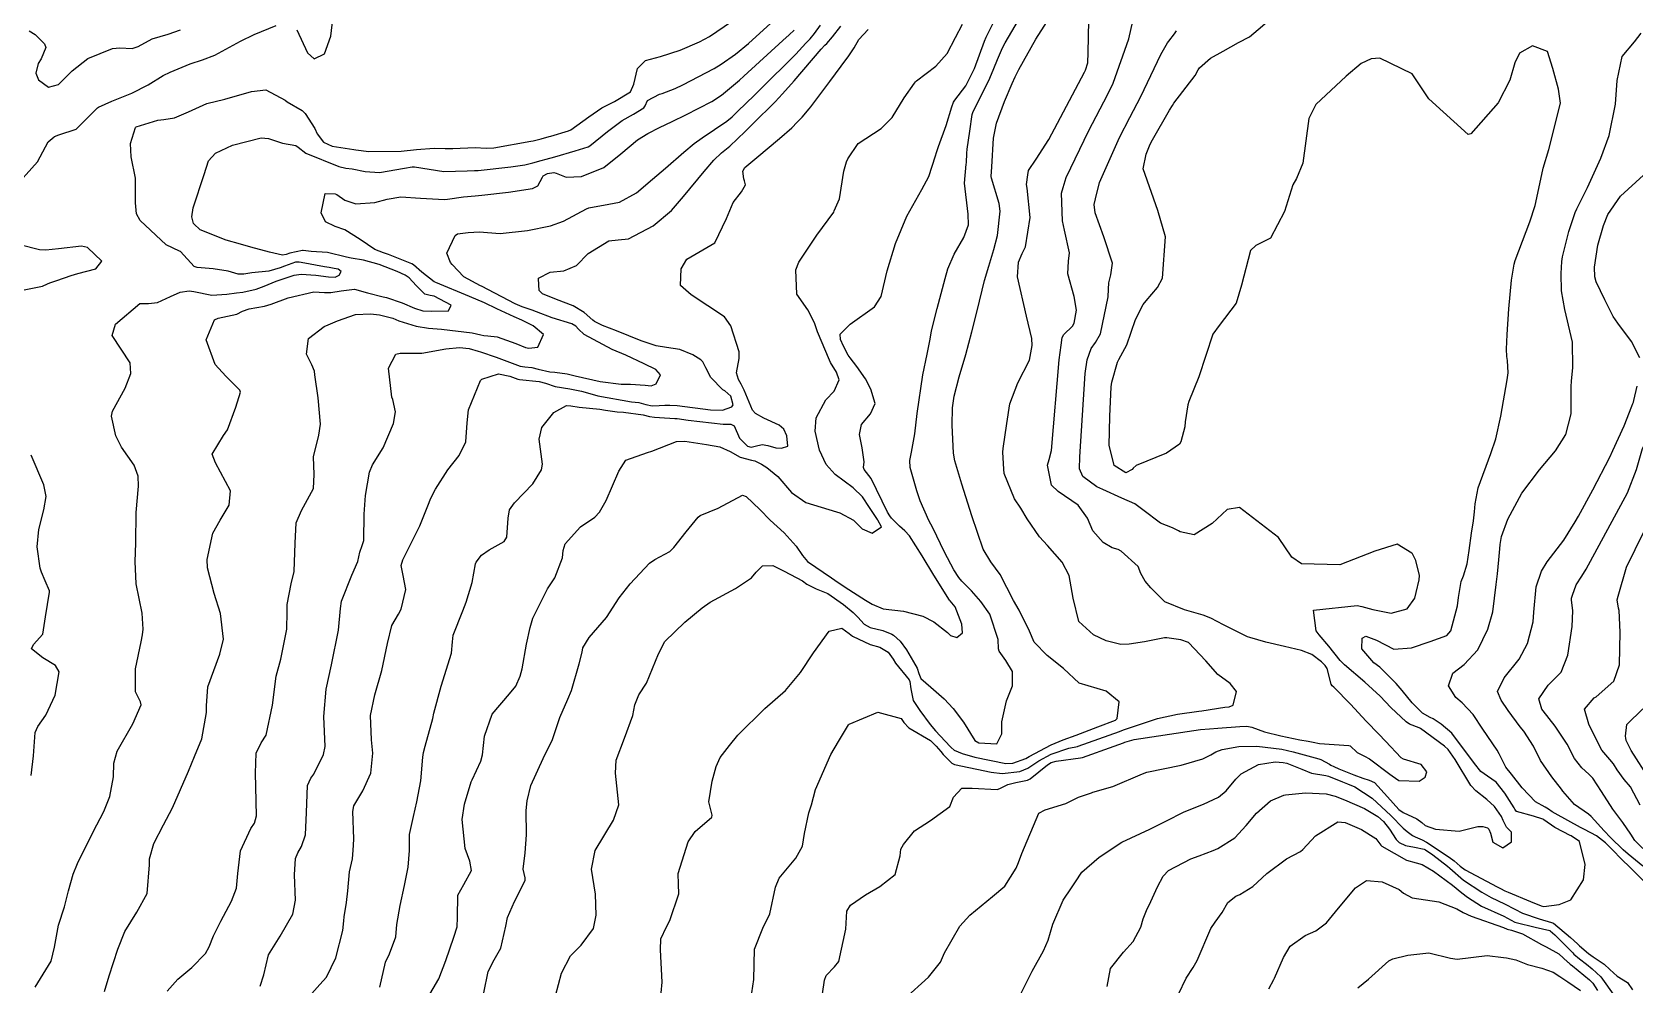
# Model space of a CAD drawing. Header units: feet. Extents: x 1313198 to 1317500, y 385000 to 389511.
# Drawn here: x 1316270.5 to 1316748.1, y 386686.8 to 386970.7 of the extents above; entities that cross this region are included whole.
import ezdxf

# ---------------------------------------------------------------- set-up
doc = ezdxf.new("R2010")
doc.units = ezdxf.units.FT
doc.layers.add('C-TOPO-MAJR', color=32, linetype='CONTINUOUS')

msp = doc.modelspace()

# ---------------------------------------------------------------- linework, layer by layer
at = {"layer": 'C-TOPO-MAJR'}
for points in [[(1316625.39, 386965.04), (1316630.01, 386967.63), (1316633.27, 386969.24), (1316640.39, 386975.38), (1316636.58, 386979.74), (1316634.89, 386981.22), (1316631.13, 386984.88), (1316628.38, 386986.49), (1316627.77, 386987.06), (1316624.46, 386992.42), (1316624.39, 386993.14)], [(1316426.47, 386683.56), (1316428.19, 386690.31), (1316430.87, 386695.47), (1316434.11, 386698.62), (1316437.77, 386703.57), (1316438.56, 386707.55), (1316438.32, 386713.82), (1316437.2, 386721.32), (1316438.25, 386726.87), (1316443.74, 386735.88), (1316445.27, 386740.49), (1316444.3, 386749.91), (1316444.52, 386753.79), (1316447.04, 386760.3), (1316449.44, 386767.11), (1316450.06, 386770.21), (1316451.24, 386773.2), (1316453.57, 386776.69), (1316457.15, 386785.42), (1316459.03, 386789.16), (1316465, 386794.84), (1316470.12, 386799.16), (1316472.53, 386800.86), (1316480.12, 386804.88), (1316484.8, 386808.05), (1316486.21, 386809.75), (1316488.08, 386811.65), (1316491.18, 386811.71), (1316494.54, 386810.12), (1316500.07, 386807.17), (1316501.37, 386806.19), (1316504.08, 386804.76), (1316507.56, 386803.44), (1316512.22, 386800.13), (1316515.12, 386797.71), (1316516.54, 386796.4), (1316518.39, 386794.28), (1316520.25, 386793.25), (1316523.93, 386792.41), (1316526.65, 386791.33), (1316527.11, 386791.04), (1316529.16, 386789.24), (1316531.08, 386786.61), (1316533.09, 386783.1), (1316534.16, 386781.2), (1316534.68, 386779.58), (1316535.27, 386778.09), (1316538.3, 386775.55), (1316542.27, 386771.99), (1316544.96, 386769.16), (1316547.98, 386765.11), (1316551.41, 386759.63), (1316552.63, 386758.88), (1316557.94, 386758.6), (1316559.4, 386761.64), (1316559.43, 386765.22), (1316560.8, 386771.47), (1316562.64, 386775.9), (1316562.64, 386780.19), (1316560.68, 386783.42), (1316558.63, 386786.27), (1316558.45, 386786.93), (1316558.33, 386789.74), (1316555.9, 386797.29), (1316553.19, 386801.03), (1316550.36, 386804.19), (1316547.49, 386807.12), (1316546.63, 386808.15), (1316545.15, 386810.44), (1316542.31, 386815.7), (1316538.91, 386822.99), (1316537.73, 386825.19), (1316535.13, 386831.07), (1316534.09, 386834.02), (1316532.08, 386840.98), (1316532.07, 386843.07), (1316532.51, 386845.53), (1316533.48, 386851), (1316534.24, 386857.04), (1316535.87, 386868.55), (1316537.22, 386874.7), (1316538.06, 386879.19), (1316538.48, 386881.68), (1316540.17, 386888.35), (1316542.54, 386897.3), (1316543.35, 386900.18), (1316545.28, 386904.52), (1316548.11, 386909.5), (1316549.48, 386913.23), (1316549.42, 386916.48), (1316548.3, 386925.69), (1316548.82, 386931.34), (1316548.87, 386931.79), (1316548.98, 386934.65), (1316549.07, 386935.77), (1316549.89, 386941.17), (1316550.58, 386946.1), (1316550.87, 386947.07), (1316553.61, 386952.33), (1316555.84, 386957.02), (1316557.03, 386959.82), (1316558.15, 386962.54), (1316559.65, 386966), (1316560.44, 386967.54), (1316567.66, 386979.86)], [(1316567.2, 386928.12), (1316567.37, 386929.47), (1316569.67, 386932.81), (1316573.49, 386938.67), (1316576, 386943.53), (1316584.1, 386958.79), (1316584.39, 386959.38), (1316585.04, 386961.58), (1316585.14, 386964.59), (1316585.37, 386974.02), (1316586.2, 386976.68), (1316587.56, 386979.55)], [(1316264.43, 386923.54), (1316272.04, 386932.06), (1316275.28, 386938.03), (1316277.03, 386939.52), (1316277.16, 386939.6), (1316278.42, 386940.12), (1316283.58, 386941.82), (1316287.27, 386945.43), (1316290, 386948.11), (1316290.3, 386948.29), (1316294.27, 386950.12), (1316300.23, 386952.48), (1316305.08, 386955.02), (1316309.57, 386957.74), (1316311.59, 386958.73), (1316317.57, 386961.26), (1316321.29, 386962.47), (1316324.92, 386963.82), (1316332.62, 386967.97), (1316336.61, 386970.01), (1316343.18, 386972.68)], [(1316271.36, 386686.08), (1316276.16, 386693.85), (1316277.12, 386697.99), (1316278.33, 386704.61), (1316280.16, 386710.09), (1316281.31, 386714.79), (1316282.71, 386719.76), (1316284.02, 386722.98), (1316288.71, 386732.43), (1316291.9, 386738.46), (1316293.66, 386742.89), (1316294.74, 386748.79), (1316294.85, 386752.85), (1316295.82, 386756.44), (1316300.48, 386764.54), (1316302.95, 386770.22), (1316302.77, 386771.17), (1316301.32, 386774.08), (1316301.26, 386780.92), (1316303.01, 386789.05), (1316303.36, 386791.09), (1316303.58, 386792.79), (1316303.25, 386797.6), (1316301.44, 386806.26), (1316301.23, 386812.91), (1316301.41, 386818.39), (1316301.48, 386827.53), (1316302.15, 386835.44), (1316302.12, 386838.35), (1316300.85, 386841.69), (1316297.14, 386846.99), (1316295.43, 386850.37), (1316294.17, 386856.24), (1316294.44, 386857.74), (1316298.17, 386864.65), (1316299.89, 386868.96), (1316299.73, 386872.12), (1316294.37, 386880.26), (1316295.35, 386883.63), (1316302.58, 386889.82), (1316305.18, 386889.87), (1316307.8, 386890.08), (1316311.69, 386891.88), (1316314.6, 386893.19), (1316317.31, 386893.64), (1316318.7, 386893.4), (1316324.06, 386892.33), (1316328.53, 386892.58), (1316331.4, 386892.97), (1316333.27, 386893.23), (1316337.28, 386894.11), (1316339.65, 386894.95), (1316343.23, 386896.44), (1316348.52, 386898.32), (1316350.66, 386898.6), (1316355.05, 386898.3), (1316358.78, 386897.73), (1316360.76, 386897.69), (1316362.02, 386898.25), (1316362.6, 386899.35), (1316361.69, 386900.09), (1316360.49, 386900.29), (1316358.96, 386900.57), (1316357.6, 386900.76), (1316350.65, 386902.05), (1316350.09, 386902.19), (1316348.96, 386902.14), (1316345.67, 386900.97), (1316344.41, 386900.47), (1316341.06, 386899.51), (1316335.96, 386898.99), (1316333.58, 386898.59), (1316331.87, 386898.58), (1316328.9, 386899.5), (1316324.41, 386900.19), (1316319.68, 386900.54), (1316318.75, 386900.9), (1316314.66, 386905.32), (1316314.44, 386905.47), (1316310.44, 386907.33), (1316302.65, 386914.58), (1316301.57, 386916.52), (1316301.33, 386919.87), (1316301.28, 386927.19), (1316300.04, 386933.58), (1316299.84, 386937.54), (1316301.29, 386942.28), (1316301.52, 386942.47), (1316307.9, 386944.41), (1316309.74, 386944.64), (1316312.94, 386945.13), (1316317.12, 386946.98), (1316322.52, 386949.4), (1316327.95, 386950.74), (1316335.81, 386953.01), (1316340.13, 386953.54), (1316345.89, 386950.38), (1316346.5, 386949.92), (1316350.93, 386947.3), (1316351.88, 386946.47), (1316354.76, 386941.99), (1316355.43, 386940.39), (1316357.27, 386937.91), (1316359.89, 386936.71), (1316366.33, 386935.67), (1316366.95, 386935.58), (1316370.84, 386935.14), (1316380.42, 386935.22), (1316385.04, 386935.74), (1316390.26, 386936.15), (1316393.53, 386936), (1316395.84, 386936.04), (1316402.47, 386936.34), (1316405.79, 386936.1), (1316408.06, 386936.17), (1316419.1, 386938.16), (1316419.82, 386938.33), (1316420.62, 386938.54), (1316422.12, 386938.91), (1316424.53, 386939.55), (1316425.09, 386939.7), (1316430.31, 386941.29), (1316430.96, 386941.56), (1316436.42, 386945.43), (1316440.25, 386948.15), (1316444.06, 386949.99), (1316448.78, 386952.88), (1316449.74, 386955.18), (1316450.9, 386959.88), (1316453.21, 386962.25), (1316457.73, 386963.45), (1316463.63, 386965.3), (1316469.36, 386967.75), (1316472.33, 386969.4), (1316478.91, 386973.87)], [(1316292.05, 386684.82), (1316293.42, 386689.45), (1316296.05, 386697.48), (1316298.06, 386702.68), (1316301.64, 386708.46), (1316304.75, 386714.03), (1316305.44, 386722.59), (1316305.44, 386724.4), (1316306.77, 386728.92), (1316309.64, 386734.44), (1316312.35, 386739.51), (1316317.12, 386750.5), (1316318.89, 386754.87), (1316321.02, 386760.08), (1316322.47, 386767.97), (1316322.41, 386769.99), (1316322.85, 386775.61), (1316326.44, 386785.31), (1316327.49, 386789.84), (1316326.58, 386797.41), (1316324.77, 386803.45), (1316322.79, 386811.08), (1316322.63, 386813.51), (1316324.36, 386821.43), (1316326.53, 386825.27), (1316329.24, 386829.7), (1316329.56, 386833.99), (1316325.16, 386842.36), (1316324.12, 386844.94), (1316327.52, 386850.5), (1316328.67, 386852.23), (1316331.2, 386858.93), (1316332.6, 386863.38), (1316332.41, 386864.01), (1316328.18, 386868.14), (1316325.03, 386871.65), (1316322.38, 386878.98), (1316324.81, 386885), (1316325.96, 386885.45), (1316331.52, 386886.7), (1316333.15, 386887.5), (1316335.19, 386888.26), (1316339.74, 386889.07), (1316341.68, 386889.6), (1316346.76, 386891.5), (1316354.44, 386893.33), (1316357.58, 386893.14), (1316359.46, 386893.06), (1316362.62, 386893.6), (1316366.53, 386894.14), (1316370.41, 386892.97), (1316375.05, 386891.78), (1316376.05, 386891.61), (1316380.77, 386890.05), (1316384.39, 386888.39), (1316386.89, 386887.69), (1316389.35, 386887.53), (1316394.6, 386887.62), (1316395.31, 386889.3), (1316390.24, 386892.06), (1316389.1, 386892.24), (1316387.46, 386892.58), (1316384.94, 386895.24), (1316382.84, 386897.47), (1316381.62, 386898.26), (1316379.26, 386899.36), (1316373.9, 386901.47), (1316369.24, 386902.7), (1316365.54, 386903.33), (1316364.18, 386903.63), (1316358.51, 386904.99), (1316353.59, 386905.3), (1316351.23, 386905.59), (1316351.02, 386905.6), (1316347.24, 386904.81), (1316346.18, 386904.45), (1316345.05, 386904.25), (1316341.18, 386905.16), (1316335.65, 386906.6), (1316332.56, 386907.49), (1316328.34, 386908.7), (1316320.59, 386911.81), (1316318.63, 386913.52), (1316318.57, 386913.62), (1316318.04, 386915.7), (1316318.49, 386918.31), (1316321.71, 386928.25), (1316323, 386932.36), (1316325.13, 386934.65), (1316330.16, 386936.97), (1316338.74, 386939.22), (1316340.92, 386939), (1316345.1, 386937.62), (1316349.03, 386936.92), (1316349.74, 386936.45), (1316352.04, 386934.61), (1316361.88, 386930.63), (1316363.98, 386930.19), (1316365.86, 386929.95), (1316369.73, 386929.2), (1316374, 386928.83), (1316381.44, 386930.12), (1316383.72, 386930.59), (1316384.44, 386930.59), (1316393.18, 386929.14), (1316400.07, 386929.34), (1316402.26, 386929.46), (1316403.41, 386929.49), (1316413.13, 386930.52), (1316417.35, 386931.18), (1316419.65, 386931.7), (1316422.18, 386932.45), (1316423.69, 386932.84), (1316426.26, 386933.51), (1316432.27, 386935.31), (1316436.2, 386936.54), (1316436.7, 386936.79), (1316441.96, 386941.06), (1316446.29, 386944.39), (1316449.73, 386946.27), (1316452.76, 386948.12), (1316453.11, 386948.71), (1316453.82, 386950.35), (1316457.45, 386952.2), (1316458.27, 386952.45), (1316462.06, 386953.91), (1316464.4, 386955.01), (1316473.72, 386959.84), (1316475.84, 386961.14), (1316480.05, 386964.1), (1316483.95, 386967.32), (1316490.6, 386973.37)], [(1316338.48, 386686.46), (1316339.48, 386689.78), (1316340.94, 386695.77), (1316344.35, 386701.33), (1316348.13, 386707.87), (1316348.97, 386712.03), (1316348.69, 386719.62), (1316348.93, 386724.41), (1316349.64, 386726.15), (1316350.75, 386727.98), (1316351.98, 386731.48), (1316352.22, 386738.12), (1316352.49, 386746.24), (1316353.57, 386748.36), (1316354.41, 386749.58), (1316357.28, 386755.45), (1316357.76, 386757.79), (1316357.44, 386766.73), (1316358.14, 386774.88), (1316359.73, 386782.13), (1316361.79, 386792.5), (1316362.33, 386798.94), (1316362.66, 386801.11), (1316365.74, 386808.91), (1316367.5, 386812.96), (1316368.1, 386815.78), (1316368.83, 386817.69), (1316369.31, 386819.23), (1316369.38, 386827.01), (1316369.82, 386832.63), (1316370.99, 386839.54), (1316371.95, 386841.73), (1316375.07, 386846.87), (1316378.12, 386854.03), (1316378.74, 386857.54), (1316377.93, 386861.18), (1316377.68, 386861.87), (1316376.69, 386870.55), (1316378.87, 386874.73), (1316380.18, 386875.06), (1316386.63, 386875.07), (1316393.76, 386876.28), (1316397.87, 386876.76), (1316400.72, 386876.43), (1316403.44, 386875.65), (1316404.09, 386875.45), (1316408.75, 386873.84), (1316415.88, 386871.19), (1316417.34, 386870.94), (1316419.36, 386870.74), (1316421.28, 386870.26), (1316424.78, 386869.51), (1316426.24, 386869.39), (1316429.95, 386868.85), (1316432.33, 386868.25), (1316439.76, 386866.55), (1316446.02, 386865.79), (1316448.75, 386865.82), (1316453.2, 386865.48), (1316454.96, 386865.31), (1316456.44, 386865.88), (1316457.75, 386868.61), (1316456.31, 386870.2), (1316452.85, 386871.89), (1316447.39, 386874.4), (1316443.33, 386876.1), (1316435.03, 386880.57), (1316433.29, 386882.23), (1316432.46, 386883.09), (1316431.27, 386883.75), (1316425.48, 386885.57), (1316420.8, 386887.37), (1316419.47, 386887.86), (1316416.48, 386888.85), (1316414.46, 386889.73), (1316404.35, 386895.01), (1316404.12, 386895.11), (1316399.11, 386897.77), (1316395.61, 386901.41), (1316395.16, 386902.01), (1316394.08, 386904.81), (1316396.51, 386910.12), (1316397.24, 386910.57), (1316400.37, 386910.99), (1316403.79, 386911.18), (1316406.17, 386910.99), (1316409.95, 386910.73), (1316418.11, 386911.54), (1316424.9, 386912.94), (1316428.81, 386914.39), (1316435.67, 386918.07), (1316436.39, 386918.34), (1316442.37, 386919.4), (1316445.52, 386920.05), (1316450.58, 386922.83), (1316455.32, 386926.9), (1316459.23, 386930.15), (1316464.67, 386934.88), (1316467.75, 386937.46), (1316470.18, 386939.24), (1316477.48, 386944.12), (1316479.07, 386945.43), (1316480.69, 386947.03), (1316485.74, 386951.88), (1316486.56, 386952.72), (1316487.33, 386953.51), (1316498.02, 386964.11), (1316501.07, 386967.37), (1316502.31, 386968.72), (1316503.62, 386970.28), (1316505.44, 386972.8)], [(1316349.41, 386971.37), (1316352.58, 386964.51), (1316354.56, 386962.69), (1316357.61, 386964.26), (1316359.51, 386969.44), (1316360.39, 386977.11)], [(1316405.05, 386684.39), (1316406.41, 386690.83), (1316408.2, 386694.21), (1316410.12, 386697.78), (1316411.64, 386704.29), (1316412.17, 386706.92), (1316414.24, 386711.6), (1316415.98, 386715.1), (1316417.37, 386718.02), (1316417.38, 386718.73), (1316416.76, 386721.26), (1316417.37, 386726.15), (1316417.77, 386731.54), (1316417.71, 386738.78), (1316417.99, 386741.66), (1316419.1, 386746.19), (1316422.81, 386754.25), (1316425.53, 386759.9), (1316427.78, 386766.48), (1316430.08, 386771.89), (1316431.25, 386774.52), (1316433.52, 386782.47), (1316434.35, 386785.96), (1316434.62, 386787.21), (1316436.44, 386790.35), (1316441.67, 386796.29), (1316445.42, 386802.1), (1316448.73, 386806.28), (1316454.48, 386812.47), (1316456.02, 386813.57), (1316460.46, 386815.91), (1316461.67, 386817.15), (1316465.33, 386821.84), (1316468.97, 386826.17), (1316469.58, 386826.61), (1316474.9, 386828.86), (1316482.17, 386832.69), (1316483.29, 386832.34), (1316487.29, 386828.43), (1316490.44, 386825.24), (1316494.58, 386821.49), (1316498.2, 386817.55), (1316500.03, 386814.74), (1316501.54, 386812.92), (1316508.73, 386808.06), (1316509.7, 386807.43), (1316512.73, 386805.33), (1316518.82, 386801.46), (1316520.82, 386800.2), (1316524.03, 386798.85), (1316530.13, 386798.15), (1316535.89, 386796.7), (1316539.17, 386794.99), (1316543.21, 386791.79), (1316544.15, 386790.95), (1316546.04, 386790.27), (1316547.67, 386791.73), (1316547.53, 386794.31), (1316545.49, 386799.49), (1316544.05, 386801.24), (1316543.86, 386801.47), (1316539.14, 386808.89), (1316535.67, 386814.64), (1316531.94, 386820.64), (1316530.53, 386822.11), (1316528.9, 386823.49), (1316526.57, 386825.89), (1316526.09, 386826.51), (1316525.4, 386827.69), (1316520.47, 386837.7), (1316518.46, 386840.32), (1316518.17, 386840.93), (1316518.37, 386842.67), (1316517.84, 386846.81), (1316516.98, 386850.79), (1316517.62, 386853.75), (1316520.35, 386856.93), (1316521.68, 386860.03), (1316520.42, 386864.34), (1316518.79, 386867.39), (1316516.21, 386871.06), (1316514.2, 386873.61), (1316513.64, 386874.47), (1316512.27, 386877.08), (1316511.4, 386879.15), (1316511.31, 386880.74), (1316514.2, 386883.68), (1316521.49, 386888.82), (1316523.51, 386891.96), (1316525.27, 386899.53), (1316527.79, 386907.75), (1316531.14, 386915.81), (1316535.56, 386923.84), (1316537.72, 386927.7), (1316539.68, 386933.83), (1316539.93, 386934.83), (1316540.56, 386936.65), (1316542.89, 386942.87), (1316544.53, 386948.4), (1316545.01, 386949.79), (1316545.4, 386950.38), (1316548.69, 386954.65), (1316550.91, 386959.02), (1316551.26, 386959.89), (1316554.3, 386968.01), (1316554.81, 386969.21), (1316557.14, 386973.92)], [(1316430.78, 386900.33), (1316432.74, 386901.18), (1316436.18, 386904.68), (1316442.29, 386908.48), (1316445.15, 386908.81), (1316448.17, 386909.14), (1316455.5, 386912.94), (1316461.01, 386917.56), (1316464.63, 386921.7), (1316470.7, 386929.15), (1316473.61, 386932.55), (1316475.9, 386934.75), (1316478.34, 386936.76), (1316482.99, 386941.07), (1316487.72, 386945.82), (1316489.39, 386947.45), (1316491.85, 386949.95), (1316494.1, 386952.34), (1316497.58, 386956.19), (1316505.58, 386965.6), (1316506.73, 386966.78), (1316507.25, 386967.28), (1316508.98, 386969.24), (1316511.48, 386972.42)], [(1316457.88, 386684.47), (1316458.19, 386687.58), (1316457.7, 386697.2), (1316457.86, 386700.54), (1316459.47, 386704.14), (1316460.47, 386706.02), (1316463.15, 386713.89), (1316463.11, 386716.81), (1316463.02, 386719.95), (1316465.95, 386729.38), (1316468.07, 386732.47), (1316472.99, 386736.75), (1316473.11, 386737.4), (1316472.11, 386741.36), (1316473.1, 386747.5), (1316474.36, 386751.85), (1316475.49, 386754.55), (1316478.32, 386758.16), (1316480.81, 386761.2), (1316488.77, 386769.14), (1316494.98, 386774.48), (1316499.42, 386779.85), (1316503.3, 386785.75), (1316508.03, 386792.15), (1316511.72, 386793.12), (1316513.9, 386791.51), (1316514.93, 386790.68), (1316520.2, 386788.24), (1316523.12, 386787.39), (1316525.57, 386785.92), (1316527.02, 386783.85), (1316527.79, 386782.7), (1316531.83, 386777.65), (1316532.02, 386777.15), (1316532.29, 386774.98), (1316533.05, 386771.55), (1316534.96, 386768.59), (1316538.09, 386764.42), (1316539.68, 386762.45), (1316544.08, 386757.81), (1316544.33, 386757.54), (1316545.21, 386756.77), (1316547.62, 386755.69), (1316551.35, 386754.68), (1316560.59, 386752.79), (1316562.68, 386752.9), (1316566.55, 386754.26), (1316567.61, 386754.82), (1316574.18, 386758.34), (1316577.72, 386759.77), (1316581.58, 386761.16), (1316588.02, 386763.65), (1316593.34, 386765.65), (1316593.77, 386766.14), (1316594.37, 386771.14), (1316590.54, 386774.36), (1316582.48, 386776.65), (1316577.86, 386781.04), (1316572.99, 386784.94), (1316569.12, 386788.87), (1316567.69, 386792.2), (1316564.58, 386798.42), (1316562.88, 386801.34), (1316558.91, 386809.1), (1316556.17, 386812.88), (1316553.91, 386816.63), (1316550.53, 386826.53), (1316547.47, 386836.01), (1316545.43, 386842.92), (1316545.06, 386845.2), (1316544.64, 386853.58), (1316544.74, 386858.75), (1316545.21, 386862.26), (1316546.7, 386867.93), (1316548.75, 386874.68), (1316550.47, 386881.35), (1316551.98, 386887.2), (1316553.58, 386893.85), (1316554.32, 386896.68), (1316555.61, 386901), (1316557.07, 386905.96), (1316558.12, 386910.13), (1316558.98, 386917.31), (1316558.63, 386919.67), (1316556.35, 386927.14), (1316556.3, 386927.64), (1316556.43, 386930.54), (1316556.96, 386939.14), (1316557.84, 386943.6), (1316560.28, 386950.03), (1316562.47, 386955.36), (1316563.37, 386957.36), (1316564.5, 386959.52), (1316569.56, 386968.55), (1316574.49, 386976.36)], [(1316509.48, 386917.4), (1316511.09, 386921), (1316512.37, 386929.28), (1316513.19, 386932.04), (1316513.56, 386932.95), (1316516.67, 386937.46), (1316523.48, 386941.95), (1316526.77, 386945.21), (1316530.32, 386951.13), (1316533.42, 386955.47), (1316533.7, 386955.86), (1316533.97, 386956.15), (1316539.77, 386960.57), (1316543.1, 386964.3), (1316545.67, 386969.08), (1316547.73, 386973.06)], [(1316577.69, 386924.41), (1316578.56, 386927.42), (1316585.34, 386941.42), (1316590.88, 386952.02), (1316592.59, 386955.46), (1316597.31, 386968.7), (1316598.49, 386973.95), (1316599.02, 386975.49)], [(1316269.57, 386971.07), (1316271.36, 386970.03), (1316274.18, 386967.25), (1316274.53, 386966.12), (1316273.18, 386962.76), (1316272.29, 386961.31), (1316271.56, 386958.5), (1316272.34, 386956.44), (1316275.37, 386954.31), (1316278.32, 386955.05), (1316282.4, 386959.18), (1316287.12, 386962.8), (1316294.41, 386965.78), (1316296.64, 386965.97), (1316300.27, 386965.81), (1316302.06, 386966.39), (1316306.29, 386968.65), (1316311.06, 386970.12), (1316314.73, 386971.34)], [(1316310.73, 386684.96), (1316313.9, 386688.45), (1316318.05, 386691.95), (1316322.15, 386696.19), (1316323.2, 386698.14), (1316324.51, 386701.36), (1316326.7, 386705.73), (1316329.87, 386711.73), (1316331.39, 386715.63), (1316331.8, 386719.96), (1316332.6, 386726.71), (1316335.62, 386733.35), (1316336.73, 386735.03), (1316337.34, 386737.15), (1316337.19, 386745.8), (1316337.03, 386749.83), (1316337.2, 386755.8), (1316338.71, 386758.89), (1316340.25, 386761.17), (1316342.11, 386770.18), (1316343.23, 386778.83), (1316344.57, 386783.86), (1316346.4, 386792.76), (1316346.5, 386797.99), (1316346.49, 386800.16), (1316347.68, 386806.34), (1316348.54, 386810.01), (1316348.88, 386818.45), (1316349.17, 386824.51), (1316350.74, 386828.18), (1316354.35, 386834.69), (1316354.51, 386838.83), (1316354.28, 386844.11), (1316355.95, 386850.56), (1316356.46, 386853.9), (1316355.68, 386861.74), (1316354.74, 386868.6), (1316354.58, 386869.65), (1316353.84, 386871.59), (1316352.21, 386874.69), (1316352.88, 386879.44), (1316357.52, 386883.01), (1316358.67, 386883.49), (1316361.52, 386884.68), (1316366.85, 386886.55), (1316371.34, 386886.79), (1316373.98, 386886.49), (1316377.99, 386885.42), (1316379.74, 386884.7), (1316384.94, 386883.09), (1316388.56, 386882.49), (1316392.47, 386882.22), (1316401.59, 386881.13), (1316404.22, 386880.49), (1316405.05, 386880.29), (1316406.28, 386880.18), (1316409.05, 386879.93), (1316414.58, 386877.94), (1316417.52, 386876.7), (1316418.5, 386876.47), (1316421.15, 386876.83), (1316422.89, 386880.55), (1316419.8, 386883.22), (1316416.41, 386884.83), (1316414.08, 386885.84), (1316408.92, 386888.2), (1316405.3, 386890.03), (1316404.62, 386890.33), (1316399.62, 386892.43), (1316392.02, 386895.6), (1316390.81, 386896.05), (1316390.25, 386896.33), (1316386.65, 386899.14), (1316384.08, 386901.38), (1316383.66, 386901.64), (1316376.65, 386904.42), (1316375.17, 386904.91), (1316372.6, 386905.89), (1316368.28, 386908.93), (1316363.65, 386911.82), (1316360.8, 386912.82), (1316357.88, 386914.13), (1316356.57, 386916.84), (1316357.85, 386922.57), (1316360.78, 386922.51), (1316361.31, 386922.26), (1316363.68, 386920.59), (1316366.94, 386919.52), (1316372.57, 386919.92), (1316376.3, 386920.92), (1316380.38, 386921.58), (1316386.17, 386921.25), (1316393.34, 386920.81), (1316394.3, 386920.87), (1316398.98, 386921.59), (1316402.47, 386921.96), (1316404.48, 386922.09), (1316412.4, 386923), (1316419.59, 386924.09), (1316421.15, 386924.91), (1316422.54, 386927.52), (1316422.79, 386927.91), (1316424.02, 386928.54), (1316425.93, 386928.83), (1316426.65, 386928.66), (1316429.62, 386927.46), (1316434.15, 386927.67), (1316440.85, 386930.39), (1316445.88, 386934.39), (1316450.86, 386938.64), (1316453.91, 386940.53), (1316457.38, 386942.24), (1316461.17, 386944.04), (1316465.26, 386946.01), (1316472.98, 386950.02), (1316475.89, 386951.95), (1316481.3, 386956.38), (1316482.59, 386957.52), (1316494.15, 386968.15), (1316496.08, 386969.88), (1316497.54, 386971.27)], [(1316374.05, 386686.07), (1316375.79, 386693.55), (1316376.96, 386696), (1316378.87, 386701.12), (1316379.19, 386704.81), (1316380.16, 386710.44), (1316381.45, 386716.38), (1316382.56, 386721.86), (1316382.89, 386726.81), (1316382.9, 386731.59), (1316384.1, 386736.92), (1316385.13, 386741.31), (1316386.29, 386747.56), (1316386.91, 386754.69), (1316387.08, 386756.04), (1316387.62, 386757.91), (1316389.87, 386766.12), (1316390.21, 386767.71), (1316392.39, 386775.78), (1316395.42, 386785.6), (1316395.71, 386788.99), (1316395.96, 386791.03), (1316398.84, 386798.3), (1316399.78, 386800.79), (1316401.62, 386806.72), (1316402.58, 386812.28), (1316402.75, 386812.74), (1316404.43, 386814.86), (1316406.66, 386816.41), (1316411.11, 386818.92), (1316411.98, 386820.25), (1316412.38, 386825.9), (1316412.7, 386828.31), (1316414.26, 386830.47), (1316419.73, 386836.11), (1316422.31, 386840.23), (1316422.61, 386841.91), (1316421.54, 386849.39), (1316422.32, 386852.87), (1316425.99, 386857.3), (1316429.72, 386859.48), (1316430.96, 386859.33), (1316433.5, 386858.91), (1316439.61, 386858.39), (1316441.29, 386858.08), (1316444.83, 386857.56), (1316446.66, 386857.45), (1316452.53, 386856.66), (1316454.47, 386856.16), (1316455.91, 386855.94), (1316457.38, 386855.88), (1316462, 386855.61), (1316462.72, 386855.54), (1316465.96, 386855.07), (1316476.39, 386853.83), (1316478.7, 386853.9), (1316479.71, 386853.38), (1316481.3, 386849.73), (1316483.69, 386847.33), (1316484.74, 386847.05), (1316485.96, 386847.35), (1316488.01, 386847.84), (1316489.68, 386847.5), (1316492.07, 386846.85), (1316493.82, 386846.68), (1316495.66, 386847.27), (1316495.35, 386850.44), (1316494.47, 386852.35), (1316493.12, 386853.56), (1316488.51, 386855.65), (1316486, 386857.01), (1316485.15, 386858.07), (1316482.61, 386864), (1316481.73, 386865.76), (1316480.93, 386867.15), (1316480.41, 386869.21), (1316481.18, 386873.41), (1316481.16, 386875.43), (1316478.73, 386883.19), (1316476.8, 386885.86), (1316466.83, 386892.41), (1316463.68, 386895.24), (1316463.86, 386900.14), (1316465.58, 386903.02), (1316473.88, 386907.93), (1316477.4, 386915.12), (1316479.4, 386919.91), (1316481.83, 386923.15), (1316483.06, 386925.2), (1316482.78, 386926.35), (1316482.57, 386926.93), (1316482.31, 386929.28), (1316482.88, 386930.4), (1316486.45, 386933.31), (1316493.17, 386938.96), (1316496.83, 386942.22), (1316498.48, 386943.89), (1316499.92, 386945.4), (1316502.07, 386947.82), (1316502.53, 386948.44), (1316508.15, 386956.01), (1316513.28, 386962.88), (1316513.66, 386963.37), (1316515.4, 386966.06), (1316516.8, 386968.45), (1316519.63, 386971.47)], [(1316587.35, 386920.98), (1316588.56, 386925.87), (1316594.51, 386939.34), (1316597.63, 386945.28), (1316600.84, 386951.5), (1316606.77, 386964.04), (1316608.84, 386967.48), (1316609.23, 386968.03), (1316610.87, 386970.21), (1316611.48, 386971.08)], [(1316753.1, 386715.28), (1316746.07, 386722.39), (1316744.73, 386723.69), (1316740.82, 386727.67), (1316739.3, 386729.13), (1316736.6, 386731.22), (1316733.03, 386733.12), (1316731.91, 386733.65), (1316724.34, 386737.87), (1316723.44, 386738.39), (1316722.3, 386739.13), (1316721.3, 386739.71), (1316718.49, 386741.34), (1316714.53, 386745.52), (1316711.34, 386749.54), (1316709.66, 386751.63), (1316707.62, 386755.63), (1316707.06, 386756.73), (1316702.78, 386763.01), (1316699.86, 386767.32), (1316696.61, 386770.81), (1316694.75, 386772.41), (1316692.54, 386775.94), (1316693.87, 386779.63), (1316697.16, 386782.24), (1316701.23, 386786.6), (1316704.26, 386792.83), (1316705.76, 386797.94), (1316706.76, 386806.1), (1316707.09, 386809.3), (1316707.51, 386813.43), (1316707.8, 386816.68), (1316707.93, 386817.97), (1316708.34, 386820.39), (1316710.22, 386825.6), (1316714.37, 386833.36), (1316719.68, 386840.23), (1316724.46, 386845.96), (1316727.54, 386850.83), (1316729.08, 386856.99), (1316729.06, 386865.13), (1316729.17, 386866.72), (1316729.59, 386870.76), (1316729.44, 386878.3), (1316729.13, 386880.02), (1316727.24, 386888.05), (1316726.18, 386893.58), (1316726.15, 386898.8), (1316726.35, 386902.33), (1316726.51, 386903.7), (1316727.98, 386909.74), (1316728.39, 386911.24), (1316730.25, 386916.93), (1316730.74, 386918.01), (1316733.98, 386924.4), (1316737.96, 386933.16), (1316740.41, 386939.86), (1316742.31, 386949.23), (1316742.84, 386956.31), (1316744.32, 386963.44), (1316747.94, 386967.79), (1316749.92, 386970.34)], [(1316564.52, 386682.89), (1316568.45, 386690.89), (1316571.89, 386696.98), (1316573.23, 386700.13), (1316574.68, 386704.91), (1316577.73, 386712.06), (1316580.21, 386715.69), (1316581.38, 386717.52), (1316583.31, 386720.42), (1316588.43, 386724.89), (1316595.22, 386729.33), (1316603.55, 386733.23), (1316610.7, 386736.79), (1316611.41, 386737.18), (1316613.81, 386738.32), (1316619.51, 386740.66), (1316623.96, 386742.77), (1316626.29, 386744.66), (1316629.14, 386748.07), (1316630.74, 386749.65), (1316635.96, 386752.46), (1316640.86, 386753.28), (1316643.24, 386753.08), (1316644.38, 386752.82), (1316648.88, 386751.04), (1316651.72, 386749.83), (1316655.96, 386749.14), (1316656.78, 386748.94), (1316660.95, 386747.28), (1316662.47, 386746.71), (1316664.66, 386745.79), (1316669.84, 386742.47), (1316675.39, 386737.22), (1316679.05, 386733.52), (1316680.27, 386732.51), (1316681.79, 386731.29), (1316682.57, 386730.86), (1316684.71, 386730.06), (1316686.01, 386729.36), (1316692.75, 386724.85), (1316694.19, 386723.79), (1316696.02, 386722.2), (1316697.51, 386721.09), (1316707.03, 386715.97), (1316708, 386715.48), (1316709.33, 386714.84), (1316710.33, 386714.39), (1316716.97, 386711.62), (1316720.14, 386710.3), (1316720.92, 386710.1), (1316725.47, 386710.78), (1316728.95, 386712.16), (1316732.79, 386718.13), (1316733.24, 386722.71), (1316731.57, 386729.54), (1316729.12, 386731.18), (1316728.81, 386731.34), (1316726.71, 386732.39), (1316724.19, 386733.71), (1316720.94, 386735.93), (1316720.6, 386736.13), (1316717.9, 386737.07), (1316712.76, 386738.49), (1316712.29, 386739.12), (1316712.12, 386739.56), (1316709.29, 386743.91), (1316706.76, 386747.15), (1316704.19, 386749), (1316702.16, 386750.4), (1316700.29, 386752.75), (1316693.49, 386761.8), (1316690.4, 386764.49), (1316687.96, 386766.02), (1316687.06, 386766.49), (1316684.8, 386767.76), (1316681.72, 386770.88), (1316678.77, 386774.51), (1316676.94, 386776.63), (1316672.04, 386781.51), (1316670.3, 386782.76), (1316666.73, 386786.93), (1316666.81, 386790.11), (1316667.95, 386790.67), (1316671.09, 386789.5), (1316676.27, 386786.85), (1316681.55, 386787.18), (1316687.12, 386789.13), (1316692.07, 386790.93), (1316693.19, 386792.26), (1316695.22, 386799.71), (1316695.49, 386802.25), (1316696.31, 386807.01), (1316696.96, 386808.69), (1316698.08, 386812.24), (1316698.71, 386816.22), (1316699.4, 386821.39), (1316699.96, 386825.07), (1316700.28, 386827.75), (1316700.44, 386830.15), (1316701.37, 386834.91), (1316705.2, 386845.13), (1316706.63, 386849.49), (1316708.16, 386856.29), (1316710.02, 386867.12), (1316710.31, 386869.17), (1316710.11, 386872.8), (1316709.94, 386874.06), (1316709.82, 386876.19), (1316709.99, 386880.58), (1316710.48, 386888.28), (1316711.3, 386896.75), (1316712.08, 386901.54), (1316712.38, 386902.67), (1316716.78, 386914.15), (1316718.41, 386919.03), (1316718.58, 386919.89), (1316720.76, 386930.17), (1316722.46, 386935.71), (1316725.93, 386949.56), (1316725.35, 386953.65), (1316723.64, 386959.84), (1316722.02, 386964.92), (1316717.56, 386966.63), (1316713.7, 386964.38), (1316712.27, 386961.53), (1316710.77, 386956.37), (1316707.36, 386949.59), (1316699.16, 386940.35), (1316698.43, 386940.17), (1316686.65, 386950.84), (1316681.72, 386958.26), (1316672.08, 386962.9), (1316669.48, 386962.75), (1316666.5, 386961.31), (1316662, 386957.52), (1316653.01, 386949.17), (1316650.91, 386944.92), (1316649.12, 386931.66), (1316647.23, 386927.11), (1316646.15, 386925.2), (1316643.67, 386917.22), (1316639.52, 386909.31), (1316635.14, 386907.08), (1316633.54, 386905.6), (1316630.9, 386895.28), (1316629.23, 386889.97), (1316624.24, 386883.25), (1316622.36, 386880.65), (1316618.18, 386868.01), (1316615.21, 386860.6), (1316614.86, 386859.64), (1316614.07, 386854.52), (1316613.92, 386853.11), (1316612.77, 386848.61), (1316612.38, 386847.93), (1316608.51, 386845.23), (1316599.48, 386841.59), (1316598.61, 386840.72), (1316598.32, 386840.32), (1316596.37, 386839.38), (1316592.87, 386841.53), (1316592.37, 386843.65)], [(1316610.29, 386948.8), (1316610.74, 386949.5), (1316617.01, 386957.72), (1316617.98, 386959.43), (1316618.36, 386960.05), (1316621.58, 386962.9), (1316625.39, 386965.04)], [(1316602.48, 386890.64), (1316605.84, 386894.55), (1316607.36, 386897.33), (1316608.18, 386909.67), (1316605.92, 386917.57), (1316601.6, 386929.93), (1316602.42, 386934.35), (1316603.64, 386937.28), (1316604.34, 386938.59), (1316609.39, 386947.4), (1316610.29, 386948.8)], [(1316559.88, 386846.59), (1316560.9, 386854.06), (1316561.82, 386859.95), (1316564.17, 386866.14), (1316567.68, 386872.96), (1316568.5, 386877.27), (1316568.42, 386879.39), (1316566.77, 386886.02), (1316564.15, 386897.78), (1316564.39, 386902.19), (1316565.45, 386904.71), (1316566.47, 386906.67), (1316567.91, 386915.43), (1316566.97, 386924.22), (1316566.83, 386925.29), (1316567.2, 386928.12)], [(1316749.58, 386873.65), (1316747.09, 386878.54), (1316742.96, 386883.93), (1316741.59, 386885.95), (1316739.1, 386890.9), (1316736.49, 386896.31), (1316736.11, 386897.75), (1316736.07, 386900.69), (1316737.02, 386907.25), (1316738.7, 386913.05), (1316740.04, 386916.34), (1316743.81, 386921.77), (1316750.65, 386928.07)], [(1316577.1, 386877.37), (1316577.41, 386879.72), (1316577.87, 386880.61), (1316580.45, 386883.06), (1316581.03, 386883.96), (1316581.65, 386887.85), (1316580.97, 386891.93), (1316579.1, 386898.67), (1316579.35, 386902.41), (1316579.6, 386904.9), (1316578.15, 386911.7), (1316577.51, 386914.44), (1316577.22, 386922.74), (1316577.69, 386924.41)], [(1316591.26, 386894.1), (1316591.37, 386895.98), (1316591.93, 386898.35), (1316592.44, 386901.89), (1316589.83, 386909.72), (1316587.25, 386916.83), (1316586.93, 386919.28), (1316587.35, 386920.98)], [(1316504.14, 386909.88), (1316504.33, 386910.16), (1316509.33, 386917.06), (1316509.48, 386917.4)], [(1316266.11, 386893.49), (1316273.55, 386895), (1316275.05, 386895.66), (1316275.8, 386896.01), (1316277.89, 386896.65), (1316282.08, 386898.21), (1316284.08, 386898.8), (1316289.43, 386900.2), (1316291.3, 386902.42), (1316287.03, 386906.56), (1316285.17, 386906.93), (1316278.31, 386906.12), (1316274.59, 386905.71), (1316272.68, 386905.79), (1316266.82, 386907.28)], [(1316388.25, 386682.86), (1316391.7, 386688.56), (1316393.74, 386694.1), (1316396.14, 386701.02), (1316397.12, 386704.11), (1316397.19, 386706.88), (1316397.37, 386713.55), (1316399.12, 386716.72), (1316401.41, 386720.86), (1316400.88, 386723.66), (1316399.48, 386727.39), (1316398.67, 386736.05), (1316399.28, 386740.66), (1316401.35, 386747.33), (1316401.57, 386747.85), (1316404.21, 386753.41), (1316404.67, 386755.36), (1316405.24, 386760.89), (1316407.53, 386767.49), (1316412.75, 386773.47), (1316414.63, 386775.85), (1316415.94, 386778.78), (1316416.52, 386781), (1316417.79, 386788.31), (1316418.9, 386793.24), (1316419.73, 386796.05), (1316424.06, 386804.76), (1316426.21, 386808.04), (1316428.54, 386814.08), (1316428.75, 386816.22), (1316429.33, 386818.25), (1316433.93, 386823.32), (1316438.13, 386826.2), (1316439.53, 386827.61), (1316441.55, 386831.17), (1316445.36, 386839.88), (1316447.44, 386843.14), (1316453.87, 386845.4), (1316455.19, 386845.79), (1316462.47, 386848.74), (1316464.95, 386848.8), (1316471.42, 386847.79), (1316475.4, 386847.12), (1316478.5, 386845.72), (1316481.46, 386844), (1316484.84, 386843.13), (1316485.79, 386842.93), (1316487.78, 386841.92), (1316489.42, 386840.93), (1316492.65, 386838.27), (1316496.77, 386833.53), (1316501.05, 386830.58), (1316510.14, 386827.79), (1316511.15, 386827.42), (1316515.2, 386825.25), (1316516.76, 386823.8), (1316517.86, 386822.7), (1316520.83, 386821.41), (1316523.58, 386823.25), (1316522.52, 386825.22), (1316522.35, 386825.43), (1316519.98, 386829.07), (1316517.95, 386832.21), (1316515.18, 386834.91), (1316509.79, 386838.84), (1316507.07, 386841.83), (1316505.09, 386846.11), (1316503.78, 386851.82), (1316504.1, 386855.8), (1316506.97, 386861.09), (1316509.51, 386863.7), (1316510.98, 386867.12), (1316510.2, 386869.32), (1316508.43, 386872.2), (1316508.04, 386872.97), (1316504.49, 386881.41), (1316503.59, 386884.03), (1316501.67, 386887.97), (1316498.33, 386892.63), (1316498.03, 386899.85), (1316498.9, 386902.12), (1316504.14, 386909.88)], [(1316352.28, 386682.4), (1316356.18, 386686.91), (1316358.18, 386689.05), (1316360.94, 386694.88), (1316363.07, 386702.98), (1316363.37, 386705.83), (1316363.44, 386707.08), (1316364.15, 386711.39), (1316364.55, 386714.79), (1316365.04, 386720.43), (1316365.93, 386724.33), (1316366.14, 386726.93), (1316366.2, 386728.44), (1316366.3, 386730.33), (1316366.03, 386738.46), (1316366.39, 386740.11), (1316369.05, 386744.59), (1316371.38, 386749.9), (1316372, 386755.83), (1316371.57, 386759.78), (1316371.34, 386767.11), (1316372.58, 386773.22), (1316374.71, 386780.5), (1316376.39, 386788.51), (1316377.69, 386793.91), (1316379.63, 386797.27), (1316380.47, 386798.7), (1316381.83, 386804.63), (1316381.07, 386808.75), (1316380.46, 386811.74), (1316380.9, 386813.4), (1316386.05, 386823.54), (1316388.76, 386830.54), (1316389.24, 386831.66), (1316390.64, 386834.53), (1316394.33, 386840.31), (1316397.74, 386844.55), (1316399.75, 386848.63), (1316400.13, 386854.29), (1316400.55, 386858.18), (1316404.13, 386866.88), (1316404.5, 386867.3), (1316409.43, 386868.9), (1316412.87, 386868.15), (1316415.24, 386867.31), (1316415.72, 386867.21), (1316421.54, 386866.61), (1316423.44, 386866.09), (1316426.32, 386865.14), (1316430.68, 386864.36), (1316434.16, 386863.73), (1316436.69, 386862.97), (1316439.03, 386862.3), (1316449.04, 386860.56), (1316451.29, 386860.29), (1316453.38, 386859.76), (1316455.28, 386859.33), (1316457.36, 386859.44), (1316458.97, 386859.57), (1316460.51, 386859.55), (1316462.67, 386859.44), (1316472.63, 386858.13), (1316476.19, 386858.07), (1316478.99, 386859.06), (1316479.37, 386859.68), (1316478.65, 386862.23), (1316476.93, 386863.77), (1316476.34, 386864.09), (1316472.71, 386867.82), (1316471.19, 386870.69), (1316470.36, 386872.46), (1316469.76, 386873.08), (1316467.4, 386874.54), (1316463.49, 386876.14), (1316459.49, 386876.72), (1316456.4, 386877.19), (1316451.93, 386878.74), (1316444.65, 386881.72), (1316440.41, 386883.27), (1316438.1, 386884.42), (1316437.57, 386884.87), (1316434.99, 386887.15), (1316431.68, 386889.17), (1316426.73, 386891.06), (1316422.6, 386892.75), (1316421.59, 386893.67), (1316421.34, 386897.14)], [(1316421.34, 386897.14), (1316421.33, 386897.35), (1316424.82, 386899.17), (1316428.97, 386899.55), (1316430.78, 386900.33)], [(1316589.52, 386834.4), (1316587.72, 386835.22), (1316583.53, 386838.28), (1316582.59, 386840.56), (1316582.7, 386844.09), (1316584.28, 386868.99), (1316584.84, 386873.04), (1316586.06, 386876.39), (1316587.33, 386878.16), (1316588.81, 386880.75), (1316591.12, 386891.79), (1316591.26, 386894.1)], [(1316592.37, 386843.65), (1316591.45, 386847.52), (1316591.58, 386856.11), (1316592, 386864.95), (1316592.22, 386866.4), (1316593.91, 386872.35), (1316594.34, 386873.16), (1316596.72, 386877.48), (1316599.31, 386885.02), (1316601.57, 386889.58), (1316602.48, 386890.64)], [(1316574.17, 386836.15), (1316573.09, 386841.66), (1316573.55, 386843.39), (1316574.2, 386846), (1316576.54, 386873.05), (1316577.1, 386877.37)], [(1316747.51, 386860.05), (1316747.65, 386860.42), (1316747.81, 386860.93), (1316748.73, 386865.24)], [(1316731.25, 386826.44), (1316735.54, 386834.29), (1316740.6, 386844.06), (1316741.49, 386845.99), (1316744.88, 386853.42), (1316747.21, 386859.25), (1316747.51, 386860.05)], [(1316729.47, 386802.88), (1316730.58, 386806.01), (1316732.26, 386808.61), (1316733.55, 386810.64), (1316745.83, 386833.39), (1316748.54, 386840.38), (1316750.35, 386846.58), (1316755.63, 386856.91), (1316756.05, 386857.3)], [(1316743.08, 386802.58), (1316745.53, 386811.24), (1316756.04, 386832.5), (1316757.14, 386836.4), (1316758.05, 386847.1), (1316759.88, 386851.2), (1316761.64, 386852.75), (1316762.24, 386853.26), (1316762.82, 386853.8), (1316764.23, 386854.65)], [(1316270.24, 386749.17), (1316270.94, 386755.03), (1316271.39, 386761.99), (1316272.18, 386763.79), (1316274.61, 386767.17), (1316277.33, 386773.17), (1316278.52, 386780.08), (1316277.47, 386781.92), (1316273.7, 386784.2), (1316270.28, 386786.9), (1316270.92, 386788.21), (1316273.71, 386791.27), (1316274.49, 386796.47), (1316275.67, 386803.83), (1316275.68, 386804.26), (1316274.41, 386807.15), (1316273.28, 386809.73), (1316272.89, 386810.93), (1316271.98, 386817.32), (1316272.53, 386822.48), (1316273.94, 386828.31), (1316274.69, 386832.34), (1316273.97, 386835.76), (1316270.22, 386844.59)], [(1316560.07, 386840.5), (1316559.74, 386845.5), (1316559.88, 386846.59)], [(1316484.36, 386680.5), (1316485.58, 386688.37), (1316485.69, 386697.41), (1316488.25, 386703.72), (1316490.29, 386707.92), (1316491.97, 386715.95), (1316493.07, 386718.57), (1316498.02, 386724.54), (1316500.06, 386728.17), (1316500.63, 386731.88), (1316501.94, 386738.06), (1316502.68, 386740.46), (1316503.89, 386745.06), (1316508.49, 386755.48), (1316510.79, 386759.27), (1316513.79, 386764.26), (1316513.98, 386764.49), (1316522.49, 386768.02), (1316529.46, 386766.18), (1316530.22, 386765.02), (1316531.71, 386763.34), (1316538.19, 386759.57), (1316539.92, 386757.94), (1316541.27, 386756.32), (1316541.96, 386755.47), (1316544.52, 386752.86), (1316545.29, 386752.47), (1316556.28, 386750.13), (1316559.54, 386749.82), (1316564.84, 386750.4), (1316567.16, 386751.35), (1316570.43, 386753.55), (1316574.14, 386755.58), (1316579.44, 386757.37), (1316581.98, 386757.85), (1316582.19, 386757.9), (1316585.29, 386759), (1316594.5, 386762.33), (1316595.73, 386762.79), (1316605.82, 386766.17), (1316611.77, 386767.48), (1316618.19, 386768.33), (1316619.06, 386768.46), (1316625.9, 386769.57), (1316627.22, 386769.69), (1316628.42, 386770.11), (1316629.38, 386774.21), (1316627.43, 386776.62), (1316623.79, 386779.31), (1316620.23, 386783.38), (1316615.09, 386788.77), (1316612.74, 386789.63), (1316608.59, 386790.21), (1316607.91, 386790.19), (1316602.92, 386789.24), (1316601.95, 386789.05), (1316597.4, 386788.3), (1316594.93, 386788.22), (1316590.57, 386789.31), (1316586.75, 386791.13), (1316582.34, 386795.06), (1316580.65, 386802.04), (1316579.55, 386808.76), (1316577.42, 386812.74), (1316573.05, 386817.67), (1316570.65, 386820.33), (1316567.03, 386825.67), (1316565.11, 386828.81), (1316563.24, 386831.65), (1316560.16, 386839.15), (1316560.07, 386840.5)], [(1316506.02, 386684.15), (1316506.59, 386688.23), (1316507.06, 386689.59), (1316509.53, 386692.2), (1316510.88, 386693.73), (1316513, 386703.41), (1316513.28, 386708.71), (1316514.36, 386710.54), (1316518.83, 386713.59), (1316523.05, 386716.06), (1316527.68, 386719.65), (1316529.11, 386725.29), (1316529.35, 386727.27), (1316530.12, 386728.6), (1316533.38, 386732.69), (1316538.22, 386735.76), (1316543.92, 386739.98), (1316545.03, 386742.68), (1316547.55, 386745.4), (1316550.64, 386745.37), (1316558.03, 386744.98), (1316558.83, 386745.36), (1316561.18, 386746.5), (1316563.66, 386747.11), (1316567.07, 386747.81), (1316567.84, 386748.17), (1316573.02, 386752.38), (1316574.1, 386753.02), (1316575.61, 386753.46), (1316582.87, 386754.41), (1316583.51, 386754.56), (1316592.94, 386757.93), (1316595.7, 386758.93), (1316596.07, 386759.07), (1316598.88, 386759.88), (1316616.63, 386762.63), (1316618.66, 386762.85), (1316621.3, 386763.07), (1316623.8, 386763.33), (1316630.39, 386763.83), (1316632.4, 386763.86), (1316633.93, 386763.56), (1316637.67, 386762.23), (1316642.55, 386761.05), (1316648.26, 386759.84), (1316650.74, 386759.42), (1316652.23, 386759.13), (1316654.09, 386758.71), (1316662.79, 386758.14), (1316663.2, 386757.98), (1316665.31, 386756.05), (1316667.5, 386754.95), (1316668.98, 386754.12), (1316675.04, 386749.62), (1316675.72, 386749.07), (1316677.71, 386747.67), (1316683.83, 386747.51), (1316685.56, 386748.72), (1316686.12, 386750.3), (1316684.44, 386752.43), (1316679.09, 386754.08), (1316678.42, 386754.46), (1316673.75, 386759.4), (1316671.82, 386761.49), (1316668.01, 386765.41), (1316663.33, 386770.46), (1316658.4, 386775.46), (1316657.87, 386775.9), (1316657.61, 386776.4), (1316656.36, 386781.05), (1316655.75, 386781.98), (1316654.7, 386783.07), (1316651.8, 386785.21), (1316648.71, 386786.47), (1316643.64, 386787.63), (1316638.13, 386788.95), (1316633.32, 386790.3), (1316632.68, 386790.54), (1316625.45, 386794.06), (1316621.67, 386796.05), (1316619.4, 386796.99), (1316613.85, 386798.51), (1316608.02, 386800.92), (1316603.8, 386805.1), (1316602.14, 386807.08), (1316600.89, 386809.42), (1316600.02, 386811.51), (1316595.01, 386816.03), (1316594.08, 386816.48), (1316592.32, 386817.07), (1316589.68, 386818.61), (1316586.57, 386822.13), (1316584.93, 386825.9), (1316582.23, 386829.71), (1316576.2, 386833.82), (1316574.25, 386835.69), (1316574.17, 386836.15)], [(1316530.34, 386682.53), (1316537.54, 386689.12), (1316541.12, 386693.54), (1316542.39, 386696.3), (1316546.93, 386704.26), (1316549.94, 386707.6), (1316556.64, 386713.09), (1316560.36, 386716.23), (1316563.72, 386721.55), (1316564.45, 386723.26), (1316565.37, 386725.99), (1316570.42, 386738.01), (1316572.4, 386738.99), (1316578.53, 386740.88), (1316582.26, 386742.74), (1316586.13, 386744.06), (1316586.58, 386744.17), (1316592.5, 386745.94), (1316601.34, 386749.67), (1316602.61, 386750.13), (1316612.84, 386752.24), (1316619.33, 386754.11), (1316621.73, 386755.36), (1316623.22, 386756.22), (1316625.11, 386756.93), (1316630.03, 386757.84), (1316635.41, 386757.96), (1316642.9, 386757.06), (1316646.29, 386756.27), (1316653.92, 386754.13), (1316654.52, 386753.91), (1316657.08, 386752.52), (1316657.51, 386752.27), (1316658.33, 386751.87), (1316659.87, 386751.22), (1316664.36, 386749.37), (1316666.97, 386748.43), (1316668.92, 386747.83), (1316670.46, 386747.06), (1316674.35, 386742.85), (1316677.76, 386739.07), (1316678.98, 386738.13), (1316683.08, 386736.3), (1316684.57, 386735.14), (1316685.59, 386734.24), (1316688.67, 386733.18), (1316695.71, 386732.56), (1316701.25, 386733.96), (1316702.72, 386734.03), (1316704.14, 386733.58), (1316704.58, 386733.18), (1316705.05, 386732.04), (1316705.72, 386729.3), (1316708.74, 386727.67), (1316711.31, 386729.4), (1316711.27, 386732.28), (1316709.83, 386733.79), (1316708.83, 386735.8), (1316708.38, 386736.94), (1316706.2, 386739.9), (1316703.98, 386742.08), (1316700.68, 386744.61), (1316699.21, 386746.18), (1316694.48, 386753.98), (1316692.39, 386756.98), (1316691.35, 386757.94), (1316684.15, 386763.18), (1316683.84, 386763.35), (1316680.95, 386764.52), (1316679.93, 386765.15), (1316675.38, 386769.44), (1316672.15, 386772.79), (1316667.6, 386777.02), (1316661.55, 386782.19), (1316661.24, 386782.44), (1316660.27, 386783.45), (1316656.88, 386787.77), (1316653.98, 386791.06), (1316653.06, 386792.33), (1316652.31, 386798.46), (1316665.28, 386799.81), (1316666.68, 386799.58), (1316670.02, 386798.63), (1316675.49, 386797.6), (1316680.26, 386798.89), (1316682.54, 386802.01), (1316682.94, 386803.7), (1316683.8, 386807.48), (1316683.92, 386808.79), (1316682.85, 386813.22), (1316681.77, 386815.28), (1316681.61, 386815.47), (1316677.26, 386818.09), (1316670.56, 386815.99), (1316660.15, 386811.93), (1316648.76, 386812.3), (1316645.9, 386814.27), (1316641.91, 386820.08), (1316630.3, 386829.02), (1316626.62, 386828.42), (1316622.15, 386824.28), (1316616.8, 386820.86), (1316612.55, 386821.76), (1316612.1, 386822.11), (1316610.25, 386822.98), (1316606.71, 386824.34), (1316601.45, 386828.36), (1316599.08, 386830.09), (1316595.21, 386831.81), (1316589.52, 386834.4)], [(1316750.4, 386722.2), (1316746.1, 386725.72), (1316744.61, 386727.07), (1316740.81, 386730.75), (1316738.92, 386732.65), (1316735.08, 386736.99), (1316734.27, 386737.67), (1316730.11, 386740.5), (1316726.63, 386744.56), (1316726.23, 386745.15), (1316723.37, 386748.8), (1316719.99, 386753.69), (1316717.86, 386757.89), (1316714.98, 386762.36), (1316713.87, 386763.73), (1316710.34, 386768.55), (1316708.2, 386771.61), (1316707.17, 386774.17), (1316709.12, 386778.32), (1316713.58, 386783.81), (1316716.07, 386788.49), (1316717.77, 386794.97), (1316717.96, 386797.83), (1316718.63, 386805.43), (1316720.28, 386810.11), (1316721.96, 386812.84), (1316726.89, 386819.35), (1316730.32, 386824.75), (1316731.25, 386826.44)], [(1316750.41, 386727.42), (1316748.09, 386729.8), (1316746.84, 386731.67), (1316744.44, 386735.15), (1316741.51, 386739.15), (1316738.08, 386744.4), (1316735.52, 386748.43), (1316734.39, 386749.61), (1316732.22, 386751.46), (1316730.12, 386754.21), (1316727.88, 386758.55), (1316724.33, 386763.87), (1316720.72, 386768.48), (1316720.36, 386768.94), (1316719.44, 386772.03), (1316722.2, 386776.06), (1316726.11, 386779.98), (1316728.06, 386785), (1316729.4, 386793.56), (1316729.57, 386798.25), (1316729.15, 386801.55), (1316729.16, 386802), (1316729.47, 386802.88)], [(1316749.63, 386740.31), (1316746.74, 386745.77), (1316744.9, 386748.03), (1316742.78, 386750.91), (1316741.68, 386752.65), (1316740.65, 386753.96), (1316738.25, 386756.73), (1316735.82, 386761.39), (1316734.37, 386764.46), (1316733.05, 386768.95), (1316735.93, 386772.3), (1316736.58, 386772.67), (1316741.76, 386777.28), (1316743.49, 386782.16), (1316743.71, 386791.86), (1316743.43, 386798.36), (1316743.24, 386799.07), (1316742.77, 386801.49), (1316743.08, 386802.58)], [(1316752.48, 386748.11), (1316747.01, 386756.63), (1316746.67, 386757.24), (1316745.49, 386759.64), (1316745.34, 386760.34), (1316745.28, 386760.91), (1316745.64, 386764.43), (1316750.45, 386769.09)], [(1316590.82, 386686.31), (1316591.82, 386691.7), (1316595.74, 386696.58), (1316598.61, 386699.68), (1316600.85, 386704.03), (1316601.52, 386706.49), (1316602.75, 386709.41), (1316603.34, 386710.54), (1316605.82, 386716), (1316607.47, 386719.19), (1316609.12, 386720.91), (1316615.77, 386724.32), (1316618.26, 386725.24), (1316622.38, 386726.83), (1316623.84, 386727.43), (1316628.83, 386730.59), (1316632.29, 386734.29), (1316635.35, 386738.01), (1316639.51, 386741.62), (1316643.5, 386743.35), (1316643.93, 386743.44), (1316649.97, 386744), (1316656.11, 386743.7), (1316658.78, 386743.04), (1316661.58, 386741.97), (1316667.51, 386739.38), (1316671.52, 386737), (1316673.17, 386735.49), (1316674.93, 386733.22), (1316676.92, 386730.11), (1316677.85, 386729.18), (1316679.71, 386728.28), (1316682.45, 386727.81), (1316685.3, 386727.25), (1316685.72, 386727.05), (1316687.83, 386725.57), (1316692.23, 386722.21), (1316692.9, 386721.61), (1316697.05, 386717.97), (1316702.44, 386714.38), (1316705.21, 386712.85), (1316709.18, 386710.95), (1316712.28, 386709.34), (1316714.61, 386708.2), (1316719.56, 386706.44), (1316723.25, 386705.43), (1316723.85, 386705.14), (1316728.91, 386700.89), (1316730.93, 386699.04), (1316731.57, 386698.47), (1316734.26, 386696.19), (1316735.61, 386695.16), (1316738.88, 386692.94), (1316740.63, 386691.42), (1316742.78, 386689.42), (1316745.83, 386687.5), (1316747.33, 386685.3)], [(1316612.04, 386684.04), (1316614.33, 386688.79), (1316616.49, 386691.93), (1316617.63, 386694.1), (1316621.68, 386703.62), (1316623, 386705.47), (1316625.11, 386708.35), (1316626.82, 386711.36), (1316629.19, 386713.26), (1316630.32, 386713.7), (1316634.25, 386716.08), (1316638.39, 386719.95), (1316644.31, 386724.4), (1316648.41, 386726.53), (1316649.1, 386727.14), (1316652.91, 386731.25), (1316659.54, 386735.41), (1316661.77, 386735.2), (1316666.64, 386733.14), (1316670.91, 386730.39), (1316672.38, 386728.45), (1316672.68, 386728.14), (1316680.07, 386723.94), (1316682.89, 386723.18), (1316684.74, 386722.69), (1316688.08, 386720.69), (1316693.73, 386716.53), (1316696.49, 386714.23), (1316698.15, 386712.89), (1316702.41, 386710.23), (1316709.04, 386707.23), (1316712.33, 386705.49), (1316712.71, 386705.34), (1316718.33, 386704.04), (1316722.71, 386703.01), (1316722.88, 386702.93), (1316724.27, 386701.7), (1316729.54, 386696.33), (1316729.92, 386695.97), (1316731.56, 386694.6), (1316733.63, 386692.94), (1316735.35, 386691.62), (1316737.92, 386689.22), (1316742.14, 386683.37)], [(1316638.99, 386685.63), (1316640.51, 386688.36), (1316640.73, 386688.75), (1316643.39, 386695), (1316645.35, 386698.36), (1316649.81, 386701.46), (1316653.03, 386702.92), (1316656.19, 386705.3), (1316658.86, 386708.54), (1316659.79, 386709.65), (1316664.85, 386715.73), (1316668.08, 386717.91), (1316672.79, 386717.47), (1316677.79, 386715.19), (1316679.14, 386714.17), (1316681.75, 386712.71), (1316689.66, 386711.58), (1316695.01, 386709.48), (1316696.92, 386708.41), (1316699.29, 386707.3), (1316708.91, 386703.85), (1316710.05, 386703.43), (1316711.3, 386703.05), (1316714.54, 386702.03), (1316720.22, 386698.78), (1316721.66, 386698.14), (1316725.44, 386696.06), (1316728.13, 386693.59), (1316728.26, 386693.47), (1316728.83, 386693), (1316729.52, 386692.42), (1316734.6, 386688.28), (1316735.58, 386687.32), (1316736.98, 386685.14)], [(1316665.57, 386685.93), (1316668.7, 386688.5), (1316674.72, 386693.98), (1316675.95, 386694.6), (1316680.37, 386695.68), (1316686.7, 386696.36), (1316693.1, 386694.73), (1316695.16, 386694.44), (1316704.03, 386695.59), (1316708.92, 386694.98), (1316709.81, 386694.86), (1316712.65, 386694.22), (1316716.11, 386692.89), (1316720.32, 386691.78), (1316723.68, 386690.54), (1316725.72, 386689.33), (1316728.14, 386687.75), (1316731.89, 386685.14)]]:
    msp.add_lwpolyline(points, dxfattribs=at)

doc.saveas('drawing.dxf')
